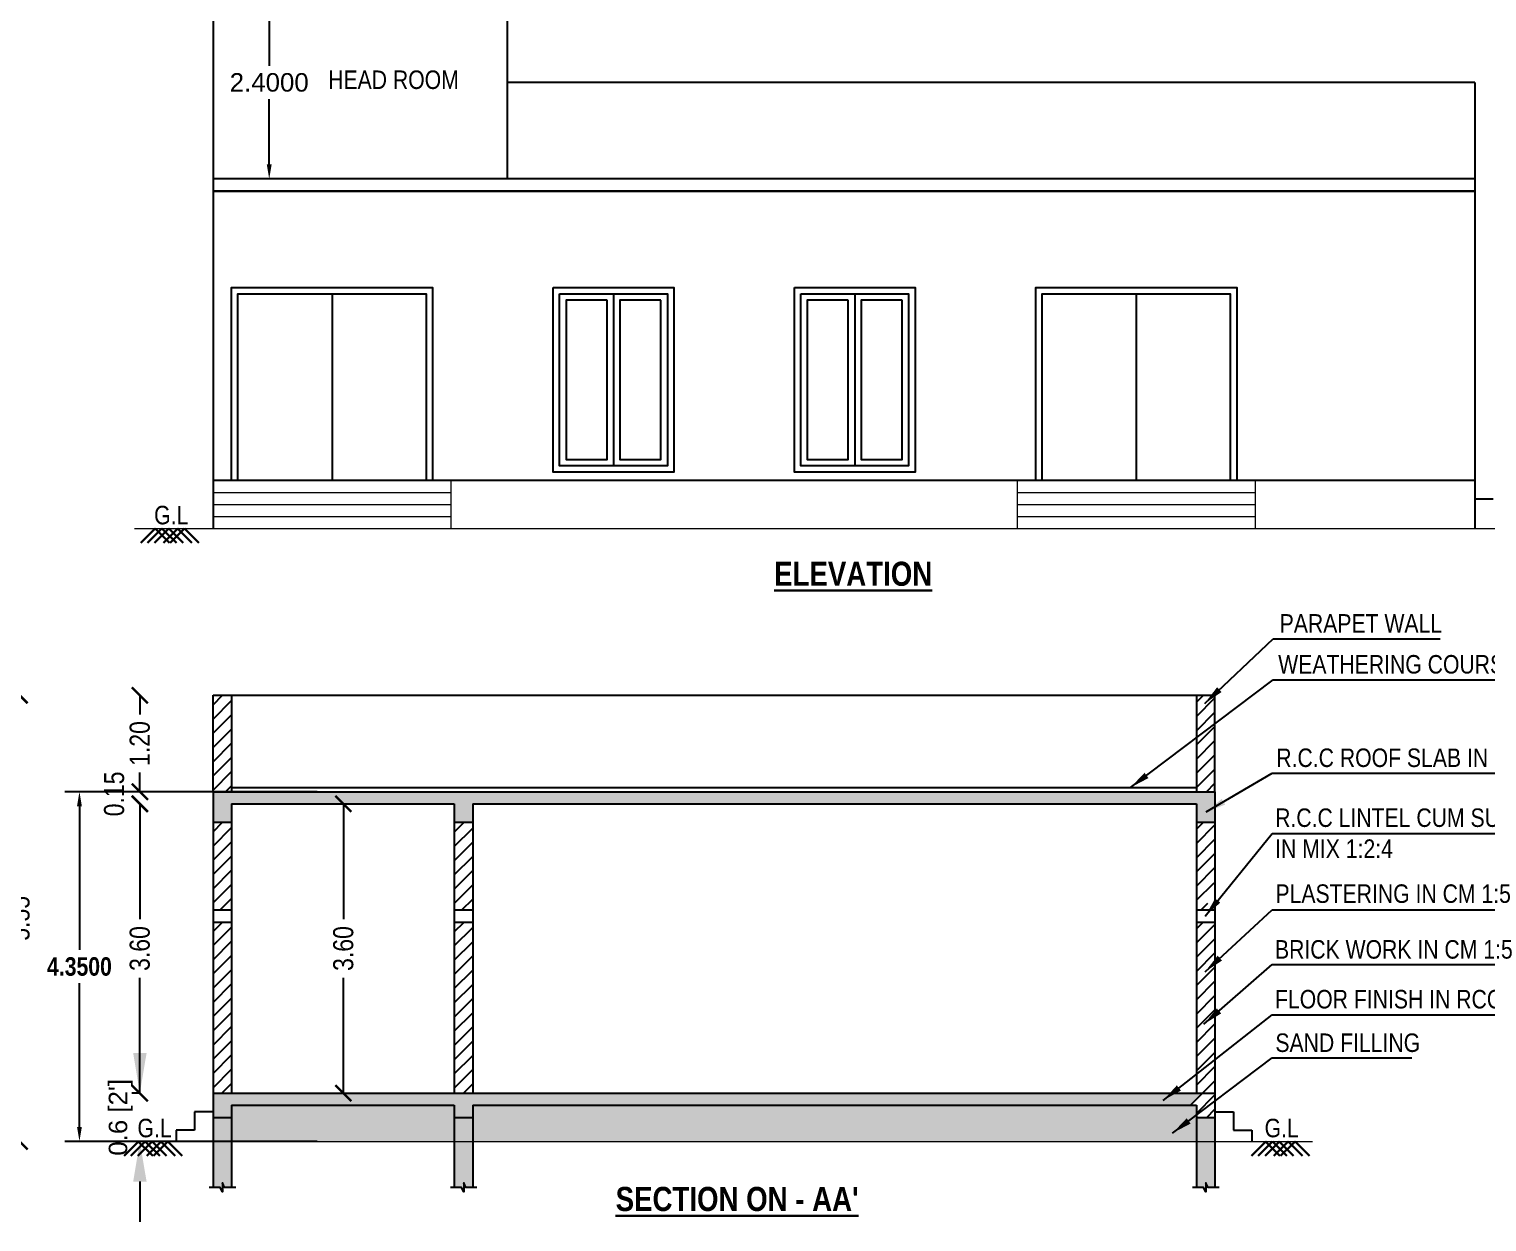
# Model space of a CAD drawing. Header units: metres. Extents: x -488 to 4759, y 38 to 2071.
# Drawn here: x 1196.33 to 1214.45, y 173.08 to 187.91 of the extents above; entities that cross this region are included whole.
import ezdxf

# ---------------------------------------------------------------- set-up
doc = ezdxf.new("R2010")
doc.units = ezdxf.units.M
doc.header["$MEASUREMENT"] = 0
doc.linetypes.add('DOT2', pattern=[0.125, 0, -0.125])
for name, color, linetype in [('0 @ 1', 7, 'Continuous'), ('BLK_2_FLR_0_REGULAR_ROOM_0', 117, 'Continuous'), ('BLK_2_FLR_0_REGULAR_ROOM_0 @ 1', 117, 'Continuous'), ('BLK_2_FLR_1_STAIR_1_FLIGHT_1', 7, 'Continuous'), ('BLK_2_HT_OF_BLDG', 5, 'Continuous'), ('BLK_2_PLINTH_HEIGHT', 7, 'Continuous')]:
    doc.layers.add(name, color=color, linetype=linetype)
doc.styles.add('2', font='swissc.ttf', dxfattribs={"height": 0.23})
doc.styles.add('CODE', font='swissc.ttf', dxfattribs={"height": 0.25})
doc.styles.add('dd', font='romand.shx', dxfattribs={"width": 0.8, "height": 40})
doc.styles.get("Standard").update_dxf_attribs({"font": 'arial.ttf', "height": 0.23})
doc.dimstyles.new('dd', dxfattribs={"dimtxt": 12, "dimasz": 6, "dimexe": 3, "dimexo": 3, "dimgap": 3, "dimtad": 1, "dimdec": 1, "dimrnd": 1.5, "dimzin": 3, "dimdsep": 46, "dimlunit": 4, "dimtxsty": 'dd', "dimcen": -0.09, "dimse1": 1, "dimse2": 1, "dimadec": 1, "dimazin": 1, "dimtfac": 1, "dimtdec": 1, "dimtofl": 0, "dimtmove": 2, "dimatfit": 3, "dimfxl": 0, "dimfrac": 1, "dimtolj": 1, "dimtzin": 0, "dimarcsym": 0})
doc.dimstyles.new('OUTER', dxfattribs={"dimscale": 0, "dimtxt": 0.3, "dimasz": 0.18, "dimexe": 0.18, "dimexo": 0.0625, "dimgap": 0.09, "dimtad": 0, "dimzin": 0, "dimdsep": 46, "dimtxsty": 'CODE', "dimcen": 0.09, "dimse1": 1, "dimse2": 1, "dimclrd": 8, "dimclrt": 1, "dimadec": 0, "dimazin": 0, "dimtfac": 1, "dimtofl": 0, "dimtmove": 0, "dimatfit": 3, "dimfxl": 0, "dimtolj": 1, "dimtzin": 0, "dimarcsym": 0})
doc.dimstyles.new('STANDARD$0', dxfattribs={"dimtxt": 0.23, "dimasz": 3, "dimexe": 3, "dimexo": 1, "dimgap": 1.5, "dimtad": 1, "dimdec": 1, "dimzin": 1, "dimdsep": 46, "dimlunit": 4, "dimtxsty": 'Standard', "dimblk": 'OBLIQUE', "dimcen": 0.09375, "dimdle": 1, "dimclrd": 8, "dimclre": 8, "dimclrt": 7, "dimadec": 1, "dimazin": 0, "dimtfac": 1, "dimtdec": 1, "dimtix": 1, "dimtmove": 2, "dimatfit": 3, "dimldrblk": 'ARCHTICK', "dimfxl": 0, "dimfrac": 2, "dimtolj": 1, "dimtzin": 0, "dimarcsym": 0})
pattern_1 = [(45, (-14584.48098, -2030.13103), (-0.0883883476, 0.0883883476), [])]
pattern_2 = [(50, (-14803.94031, -2067.26964), (0.2151780548, -0.0188256405), [0.0225, -0.2475]), (355, (-14803.94031, -2067.26964), (-0.0416254, 0.22565764), [0.018, -0.198]), (100.4514445, (-14803.92238, -2067.27121), (0.173552654, 0.2068319973), [0.0191220576, -0.2103426336]), (46.1842, (-14803.9403, -2067.20964), (0.320172399, -0.0496557842), [0.03375, -0.37125]), (96.6356355, (-14803.91363, -2067.21378), (0.280398584, 0.29223558), [0.0286831026, -0.315514128]), (351.184164, (-14803.9403, -2067.20964), (0.2803985835, 0.29223558), [0.027, -0.297]), (21, (-14803.91031, -2067.22464), (0.1790721156, -0.1207856672), [0.0225, -0.2475]), (326, (-14803.91031, -2067.22464), (0.0729945996, 0.2175450135), [0.018, -0.198]), (71.4514447, (-14803.89539, -2067.2347), (0.252066713, 0.0967593458), [0.019122057, -0.2103426336]), (37.5, (-14803.94031, -2067.26964), (0.0036479566, 0.09986815615), [0, -0.1956, 0, -0.201, 0, -0.19875]), (7.5, (-14803.94031, -2067.26964), (0.0789208612, 0.1183235136), [0, -0.1146, 0, -0.1911, 0, -0.07575]), (327.5, (-14804.00721, -2067.26964), (0.16014673085, -0.00676646152), [0, -0.075, 0, -0.234, 0, -0.3105]), (317.5, (-14804.03721, -2067.26964), (0.1749558508, 0.0300314947), [0, -0.0975, 0, -0.1554, 0, -0.2205])]

# ---------------------------------------------------------------- blocks, each defined once
blk = doc.blocks.new('_ArchTick')
at = {"const_width": 0.15}
blk.add_lwpolyline([(-0.5, -0.5), (0.5, 0.5)], dxfattribs=at)
blk = doc.blocks.new('*D435')
at = {"color": 0, "lineweight": -2}
for p, q in [((1197.703, 178.277), (1197.703, 176.842)), ((1197.703, 174.677), (1197.703, 176.111))]:
    blk.add_line(p, q, dxfattribs=at)
at = {"layer": 'Defpoints', "color": 0, "lineweight": -2}
for p in [(1197.703, 178.277), (1199.094, 178.277), (1198.864, 174.677)]:
    blk.add_point(p, dxfattribs=at)
at = {"color": 0, "lineweight": -2, "xscale": 0.2, "yscale": 0.2, "zscale": 0.2}
for p, rotation in [((1197.703, 178.277), 90), ((1197.703, 174.677), 270)]:
    blk.add_blockref('_ArchTick', p, dxfattribs=dict(at, rotation=rotation))
at = {"color": 0, "lineweight": -2, "insert": (1197.703, 176.477), "char_height": 0.25, "attachment_point": 5, "rotation": 90, "style": 'CODE'}
blk.add_mtext('\\A1;3.60', dxfattribs=at)
blk = doc.blocks.new('*D12')
at = {"layer": 'BLK_2_PLINTH_HEIGHT', "color": 4, "lineweight": -2, "ltscale": 400}
for p, q in [((1197.703, 175.177), (1197.703, 175.677)), ((1197.703, 173.577), (1197.703, 173.077))]:
    blk.add_line(p, q, dxfattribs=at)
at = {"layer": 'BLK_2_PLINTH_HEIGHT', "color": 0, "linetype": 'DOT2', "lineweight": -2, "ltscale": 400}
for p, q in [((1197.703, 174.677), (1197.523, 174.677)), ((1197.703, 174.077), (1197.523, 174.077))]:
    blk.add_line(p, q, dxfattribs=at)
at = {"layer": 'BLK_2_PLINTH_HEIGHT', "color": 4, "lineweight": -2, "ltscale": 400}
for points in [[(1197.62, 175.177), (1197.787, 175.177), (1197.703, 174.677)], [(1197.62, 173.577), (1197.787, 173.577), (1197.703, 174.077)]]:
    blk.add_solid(points, dxfattribs=at)
at = {"layer": 'Defpoints', "color": 0, "lineweight": -2, "ltscale": 400}
for p in [(1198.997, 174.677), (1197.703, 174.077), (1198.997, 174.077)]:
    blk.add_point(p, dxfattribs=at)
at = {"layer": 'BLK_2_PLINTH_HEIGHT', "color": 1, "lineweight": 0, "ltscale": 400, "insert": (1197.466, 174.377), "char_height": 0.23, "attachment_point": 5, "rotation": 90}
blk.add_mtext("0.6 [2']", dxfattribs=at)
blk = doc.blocks.new('*D458')
at = {"color": 0, "lineweight": -2}
for p, q in [((1197.703, 178.427), (1197.703, 178.627)), ((1197.703, 178.277), (1197.703, 178.077))]:
    blk.add_line(p, q, dxfattribs=at)
at = {"layer": 'Defpoints', "color": 0, "lineweight": -2}
for p in [(1197.703, 178.427), (1199.094, 178.427), (1199.094, 178.277)]:
    blk.add_point(p, dxfattribs=at)
at = {"color": 0, "lineweight": -2, "xscale": 0.2, "yscale": 0.2, "zscale": 0.2}
for p, rotation in [((1197.703, 178.427), 270), ((1197.703, 178.277), 90)]:
    blk.add_blockref('_ArchTick', p, dxfattribs=dict(at, rotation=rotation))
at = {"color": 0, "lineweight": -2, "insert": (1197.384, 178.4), "char_height": 0.25, "attachment_point": 5, "rotation": 90, "style": 'CODE'}
blk.add_mtext('\\A1;0.15', dxfattribs=at)
blk = doc.blocks.new('*D459')
at = {"color": 0, "lineweight": -2}
for p, q in [((1197.703, 179.627), (1197.703, 179.387)), ((1197.703, 178.427), (1197.703, 178.667))]:
    blk.add_line(p, q, dxfattribs=at)
at = {"layer": 'Defpoints', "color": 0, "lineweight": -2}
for p in [(1197.703, 179.627), (1198.864, 179.627), (1198.864, 178.427)]:
    blk.add_point(p, dxfattribs=at)
at = {"color": 0, "lineweight": -2, "xscale": 0.2, "yscale": 0.2, "zscale": 0.2}
for p, rotation in [((1197.703, 179.627), 90), ((1197.703, 178.427), 270)]:
    blk.add_blockref('_ArchTick', p, dxfattribs=dict(at, rotation=rotation))
at = {"color": 0, "lineweight": -2, "insert": (1197.703, 179.027), "char_height": 0.25, "attachment_point": 5, "rotation": 90, "style": 'CODE'}
blk.add_mtext('\\A1;1.20', dxfattribs=at)
blk = doc.blocks.new('*D17')
at = {"layer": 'BLK_2_HT_OF_BLDG', "color": 0, "lineweight": -2}
for p, q in [((1199.909, 178.427), (1196.772, 178.427)), ((1196.952, 178.247), (1196.952, 176.46)), ((1196.952, 174.257), (1196.952, 176.044)), ((1199.909, 174.077), (1196.772, 174.077))]:
    blk.add_line(p, q, dxfattribs=at)
for points in [[(1196.922, 178.247), (1196.982, 178.247), (1196.952, 178.427)], [(1196.922, 174.257), (1196.982, 174.257), (1196.952, 174.077)]]:
    blk.add_solid(points, dxfattribs=at)
at = {"layer": 'Defpoints', "color": 0, "lineweight": -2}
for p in [(1199.972, 178.427), (1196.952, 174.077), (1199.972, 174.077)]:
    blk.add_point(p, dxfattribs=at)
at = {"layer": 'BLK_2_HT_OF_BLDG', "color": 0, "lineweight": 0, "insert": (1196.952, 176.252), "char_height": 0.23, "attachment_point": 5}
blk.add_mtext('\\A1;{\\fSwis721 Cn BT|b1|i0|c0|p34;4.3500}', dxfattribs=at)
blk = doc.blocks.new('*D460')
at = {"color": 0, "lineweight": -2}
for p, q in [((1196.208, 179.627), (1196.208, 177.216)), ((1196.208, 174.077), (1196.208, 176.488))]:
    blk.add_line(p, q, dxfattribs=at)
at = {"layer": 'Defpoints', "color": 0, "lineweight": -2}
for p in [(1199.716, 179.627), (1196.208, 174.077), (1199.716, 174.077)]:
    blk.add_point(p, dxfattribs=at)
at = {"color": 0, "lineweight": -2, "xscale": 0.2, "yscale": 0.2, "zscale": 0.2}
for p, rotation in [((1196.208, 179.627), 90), ((1196.208, 174.077), 270)]:
    blk.add_blockref('_ArchTick', p, dxfattribs=dict(at, rotation=rotation))
at = {"color": 0, "lineweight": -2, "insert": (1196.208, 176.852), "char_height": 0.25, "attachment_point": 5, "rotation": 90, "style": 'CODE'}
blk.add_mtext('\\A1;5.55', dxfattribs=at)
blk = doc.blocks.new('*D18')
at = {"layer": 'BLK_2_FLR_1_STAIR_1_FLIGHT_1', "color": 0, "linetype": 'Continuous', "lineweight": -2}
for p, q in [((1199.287, 188.45), (1199.132, 188.45)), ((1199.312, 188.27), (1199.312, 187.457)), ((1199.312, 186.23), (1199.312, 187.042)), ((1199.287, 186.05), (1199.132, 186.05))]:
    blk.add_line(p, q, dxfattribs=at)
for points in [[(1199.282, 188.27), (1199.342, 188.27), (1199.312, 188.45)], [(1199.282, 186.23), (1199.342, 186.23), (1199.312, 186.05)]]:
    blk.add_solid(points, dxfattribs=at)
at = {"layer": 'Defpoints', "color": 0, "linetype": 'Continuous', "lineweight": -2}
for p in [(1199.349, 188.45), (1199.312, 186.05), (1199.349, 186.05)]:
    blk.add_point(p, dxfattribs=at)
at = {"layer": 'BLK_2_FLR_1_STAIR_1_FLIGHT_1', "color": 0, "linetype": 'Continuous', "insert": (1199.312, 187.25), "char_height": 0.23, "attachment_point": 5}
blk.add_mtext('\\A1;2.4000', dxfattribs=at)
blk = doc.blocks.new('*D461')
at = {"layer": 'BLK_2_FLR_0_REGULAR_ROOM_0', "color": 0, "lineweight": -2}
for p, q in [((1200.234, 178.277), (1200.234, 176.842)), ((1200.234, 174.677), (1200.234, 176.111))]:
    blk.add_line(p, q, dxfattribs=at)
at = {"layer": 'Defpoints', "color": 0, "lineweight": -2}
for p in [(1200.229, 178.277), (1200.229, 174.677), (1200.234, 174.677)]:
    blk.add_point(p, dxfattribs=at)
at = {"layer": 'BLK_2_FLR_0_REGULAR_ROOM_0', "color": 0, "lineweight": -2, "xscale": 0.2, "yscale": 0.2, "zscale": 0.2}
for p, rotation in [((1200.234, 178.277), 90), ((1200.234, 174.677), 270)]:
    blk.add_blockref('_ArchTick', p, dxfattribs=dict(at, rotation=rotation))
at = {"layer": 'BLK_2_FLR_0_REGULAR_ROOM_0', "color": 0, "insert": (1200.234, 176.477), "char_height": 0.25, "attachment_point": 5, "rotation": 90, "style": 'CODE'}
blk.add_mtext('\\A1;3.60', dxfattribs=at)

msp = doc.modelspace()

# ---------------------------------------------------------------- hatches: boundary and pattern name
at = {"lineweight": -2}
h = msp.add_hatch(dxfattribs=at)
h.set_pattern_fill('ANSI31', color=256)
h.set_pattern_definition([(45, (442.50012, -126.53256), (-0.088388348, 0.088388348), [])])
h.paths.add_polyline_path([(1198.84389, 179.62672), (1198.61389, 179.62672), (1198.61389, 178.42672), (1198.84389, 178.42672)])
h.paths.add_polyline_path([(1211.07389, 179.62672), (1210.84387, 179.62672), (1210.84387, 178.42672), (1211.07389, 178.42672)])
h = msp.add_hatch(dxfattribs=at)
h.set_pattern_fill('AR-CONC', color=256, scale=0.03)
h.set_pattern_definition([(50, (-14584.48098, -2030.13103), (0.2151780548, -0.0188256405), [0.0225, -0.2475]), (355, (-14584.48098, -2030.13103), (-0.0416254, 0.22565764), [0.018, -0.198]), (100.4514445, (-14584.46305, -2030.1326), (0.173552654, 0.2068319973), [0.0191220576, -0.2103426336]), (46.1842, (-14584.48098, -2030.07103), (0.320172399, -0.0496557842), [0.03375, -0.37125]), (96.6356355, (-14584.4543, -2030.07516), (0.280398584, 0.29223558), [0.0286831026, -0.315514128]), (351.184164, (-14584.48098, -2030.07103), (0.2803985835, 0.29223558), [0.027, -0.297]), (21, (-14584.45098, -2030.08603), (0.1790721156, -0.1207856672), [0.0225, -0.2475]), (326, (-14584.45098, -2030.08603), (0.0729945996, 0.2175450135), [0.018, -0.198]), (71.4514447, (-14584.43606, -2030.0961), (0.252066713, 0.0967593458), [0.019122057, -0.2103426336]), (37.5, (-14584.48098, -2030.131025), (0.0036479566, 0.09986815615), [0, -0.1956, 0, -0.201, 0, -0.19875]), (7.5, (-14584.48098, -2030.13103), (0.0789208612, 0.1183235136), [0, -0.1146, 0, -0.1911, 0, -0.07575]), (327.5, (-14584.54788, -2030.131025), (0.16014673085, -0.00676646152), [0, -0.075, 0, -0.234, 0, -0.3105]), (317.5, (-14584.57788, -2030.13103), (0.1749558508, 0.0300314947), [0, -0.0975, 0, -0.1554, 0, -0.2205])])
h.paths.add_polyline_path([(1211.07389, 178.42672), (1198.61389, 178.42672), (1198.61389, 178.27672), (1198.61389, 178.04672), (1198.84389, 178.04672), (1198.84389, 178.27672), (1201.61389, 178.27672), (1201.61389, 178.04672), (1201.84389, 178.04672), (1201.84389, 178.27672), (1210.84389, 178.27672), (1210.84389, 178.04672), (1211.07389, 178.04672), (1211.07389, 178.27672)])
h.paths.add_polyline_path([(1210.90148, 174.67672), (1201.61389, 174.67672), (1198.61389, 174.67672), (1198.61389, 174.44672), (1198.61389, 174.37672), (1198.84389, 174.37672), (1198.84389, 174.52672), (1201.61389, 174.52672), (1201.61389, 174.37672), (1201.84389, 174.37672), (1201.84389, 174.52672), (1210.75577, 174.52672)])
h = msp.add_hatch(dxfattribs=at)
h.set_pattern_fill('ANSI31', color=256)
h.set_pattern_definition(pattern_1)
h.paths.add_polyline_path([(1198.84389, 176.80672), (1198.61389, 176.80672), (1198.61389, 174.67672), (1198.84389, 174.67672)])
h.paths.add_polyline_path([(1198.84389, 178.04672), (1198.61389, 178.04672), (1198.61389, 176.95672), (1198.84389, 176.95672)])
h.paths.add_polyline_path([(1201.84389, 178.04672), (1201.61389, 178.04672), (1201.61389, 176.95672), (1201.84389, 176.95672)])
h.paths.add_polyline_path([(1201.84389, 176.80672), (1201.61389, 176.80672), (1201.61389, 174.67672), (1201.84389, 174.67672)])
h.paths.add_polyline_path([(1211.07389, 178.04672), (1210.84389, 178.04672), (1210.84389, 176.95672), (1210.9602, 176.95672), (1211.07389, 177.33018)])
h.paths.add_polyline_path([(1211.07389, 176.80672), (1210.84389, 176.80672), (1210.84389, 175.08055), (1211.07389, 175.44942)])
h.paths.add_polyline_path([(1211.07389, 175.44942), (1210.84389, 175.08055), (1210.84389, 174.67672), (1210.90148, 174.67672), (1211.07389, 174.8542)])
h.paths.add_polyline_path([(1211.07389, 174.8542), (1210.90148, 174.67672), (1211.07389, 174.67672)], flags=17)
h = msp.add_hatch(dxfattribs=at)
h.set_pattern_fill('ANSI31', color=256)
h.set_pattern_definition(pattern_1)
h.paths.add_polyline_path([(1211.07389, 174.67672), (1210.90148, 174.67672), (1210.75577, 174.52672), (1210.84389, 174.52672), (1210.84389, 174.37672), (1211.07389, 174.37672)])
h = msp.add_hatch(dxfattribs=at)
h.set_pattern_fill('AR-SAND', color=256, scale=0.004)
h.set_pattern_definition([(37.5, (1179.42308, 84.58656), (-0.00640013, 0.1957653), [0, -0.154432, 0, -0.17272, 0, -0.1651]), (7.5, (1179.42308, 84.58656), (0.1798093, 0.28673004), [0, -0.083312, 0, -0.139192, 0, -0.05334]), (327.5, (1179.29812, 84.58656), (0.31639695, 0.00057487), [0, -0.0508, 0, -0.18288, 0, -0.23876]), (317.5, (1179.29812, 84.58656), (0.3054226, 0.0891717), [0, -0.0254, 0, -0.119888, 0, -0.13716])])
h.paths.add_polyline_path([(1201.61389, 174.07672), (1201.61389, 174.52672), (1198.84249, 174.52672), (1198.84249, 174.07672)])
h.paths.add_polyline_path([(1201.84389, 174.52672), (1201.84389, 174.07672), (1210.84389, 174.07672), (1210.84389, 174.52672)])
h = msp.add_hatch(dxfattribs=at)
h.set_pattern_fill('AR-CONC', color=256, scale=0.03)
h.set_pattern_definition(pattern_2)
h.paths.add_polyline_path([(1198.84389, 174.37672), (1198.61389, 174.37672), (1198.61389, 174.07672), (1198.84389, 174.07672)])
h.paths.add_polyline_path([(1201.84389, 174.37672), (1201.61389, 174.37672), (1201.61389, 174.07672), (1201.84389, 174.07672)])
h.paths.add_polyline_path([(1211.07389, 174.37672), (1210.84389, 174.37672), (1210.84389, 174.07672), (1211.07389, 174.07672)])
h = msp.add_hatch(dxfattribs=at)
h.set_pattern_fill('AR-CONC', color=256, scale=0.03)
h.set_pattern_definition(pattern_2)
h.paths.add_polyline_path([(1198.84389, 174.07672), (1198.61389, 174.07672), (1198.61389, 173.50441), (1198.73046, 173.50441), (1198.73046, 173.5606), (1198.75794, 173.50441), (1198.84389, 173.50441)])
h.paths.add_polyline_path([(1201.84389, 174.07672), (1201.61389, 174.07672), (1201.61389, 173.50441), (1201.73046, 173.50441), (1201.73046, 173.5606), (1201.75794, 173.50441), (1201.84389, 173.50441)])
h.paths.add_polyline_path([(1211.07389, 174.07672), (1210.84389, 174.07672), (1210.84389, 173.50441), (1210.96046, 173.50441), (1210.96046, 173.5606), (1210.98794, 173.50441), (1211.07389, 173.50441)])

# ---------------------------------------------------------------- linework, layer by layer
for p, q in [((1198.6138, 188.44956), (1198.6138, 185.89956)), ((1214.3038, 187.24956), (1214.3038, 185.89956)), ((1198.6138, 186.05139), (1198.6138, 181.70139)), ((1214.3038, 186.05139), (1214.3038, 181.70139)), ((1198.6138, 185.89956), (1214.3038, 185.89956)), ((1200.0931, 184.62139), (1200.0931, 182.30139)), ((1203.5938, 184.62139), (1203.5938, 182.48139)), ((1206.5938, 184.62139), (1206.5938, 182.48139)), ((1210.0938, 184.62139), (1210.0938, 182.30139)), ((1198.84389, 179.62672), (1198.84389, 178.42672)), ((1210.84387, 179.62672), (1210.84387, 178.42672)), ((1198.61389, 178.27672), (1198.61389, 173.50441)), ((1198.61389, 178.27672), (1198.61389, 173.50441)), ((1198.84389, 178.27672), (1198.84389, 174.67672)), ((1201.61389, 178.27672), (1201.61389, 174.67672)), ((1201.84389, 178.27672), (1201.84389, 174.67672)), ((1210.84389, 178.27672), (1210.84389, 174.67672)), ((1211.07389, 178.27672), (1211.07389, 173.50441)), ((1198.84389, 174.52672), (1198.84389, 173.50441)), ((1201.61389, 174.52672), (1201.61389, 173.50441)), ((1201.84389, 174.52672), (1201.84389, 173.50441)), ((1210.84389, 174.52672), (1210.84389, 173.50441))]:
    msp.add_line(p, q)
for p, q in [((1202.27389, 186.04956), (1202.27389, 188.44956)), ((1214.3038, 187.24956), (1202.27389, 187.24956)), ((1214.3038, 186.05139), (1198.6138, 186.05139)), ((1214.3038, 186.04956), (1198.6138, 186.04956)), ((1214.3038, 185.89956), (1198.6138, 185.89956)), ((1198.6138, 182.30139), (1214.3038, 182.30139)), ((1214.3038, 182.30139), (1214.3038, 182.07139)), ((1214.3038, 182.07139), (1214.5338, 182.07139)), ((1198.61389, 179.62672), (1211.07389, 179.62672)), ((1198.61389, 178.42672), (1198.61389, 179.62672)), ((1211.07389, 178.42672), (1211.07389, 179.62672)), ((1198.61389, 178.42672), (1211.07389, 178.42672)), ((1198.61389, 178.42672), (1198.61389, 178.27672)), ((1198.84389, 178.47953), (1210.84387, 178.47953)), ((1211.07389, 178.42672), (1211.07389, 178.27672)), ((1198.84389, 178.27672), (1201.61389, 178.27672)), ((1201.84389, 178.27672), (1210.84389, 178.27672)), ((1198.61389, 178.04672), (1198.84389, 178.04672)), ((1201.61389, 178.04672), (1201.84389, 178.04672)), ((1210.84389, 178.04672), (1211.07389, 178.04672)), ((1198.61389, 176.95672), (1198.84389, 176.95672)), ((1201.61389, 176.95672), (1201.84389, 176.95672)), ((1210.84389, 176.95672), (1211.07389, 176.95672)), ((1198.61389, 176.80672), (1198.84389, 176.80672)), ((1201.61389, 176.80672), (1201.84389, 176.80672)), ((1210.84389, 176.80672), (1211.07389, 176.80672)), ((1198.61389, 174.67672), (1201.61389, 174.67672)), ((1198.61389, 174.67672), (1198.61389, 174.44672)), ((1201.61389, 174.67672), (1211.07389, 174.67672)), ((1198.61389, 174.44672), (1198.38389, 174.44672)), ((1198.38389, 174.44672), (1198.38389, 174.21672)), ((1198.84389, 174.52672), (1201.61389, 174.52672)), ((1201.84389, 174.52672), (1210.84529, 174.52672)), ((1211.07389, 174.44672), (1211.30389, 174.44672)), ((1211.30389, 174.44672), (1211.30389, 174.21672)), ((1198.38389, 174.21672), (1198.15389, 174.21672)), ((1198.15389, 174.21672), (1198.15389, 174.07672)), ((1198.61389, 174.37672), (1198.84389, 174.37672)), ((1201.61389, 174.37672), (1201.84389, 174.37672)), ((1210.84389, 174.37672), (1211.07389, 174.37672)), ((1211.30389, 174.21672), (1211.53389, 174.21672)), ((1211.53389, 174.21672), (1211.53389, 174.07672))]:
    msp.add_line(p, q, dxfattribs=at)
at = {"lineweight": 13}
for p, q in [((1198.6138, 182.30139), (1201.5724, 182.30139)), ((1201.5724, 182.30139), (1201.5724, 181.70139)), ((1208.6152, 182.30139), (1211.5738, 182.30139)), ((1208.6152, 182.30139), (1208.6152, 181.70139)), ((1211.5738, 182.30139), (1211.5738, 181.70139)), ((1198.6138, 182.15139), (1201.5724, 182.15139)), ((1208.6152, 182.15139), (1211.5738, 182.15139)), ((1198.6138, 182.00139), (1201.5724, 182.00139)), ((1198.6138, 181.85139), (1201.5724, 181.85139)), ((1208.6152, 182.00139), (1211.5738, 182.00139)), ((1208.6152, 181.85139), (1211.5738, 181.85139))]:
    msp.add_line(p, q, dxfattribs=at)
at = {"lineweight": 9}
for p, q in [((1197.63728, 181.70139), (1215.69716, 181.70139)), ((1197.53975, 174.07672), (1212.28724, 174.07672))]:
    msp.add_line(p, q, dxfattribs=at)
at = {"lineweight": 30, "ltscale": 0.8}
for p, q in [((1197.89525, 181.70139, 0.16795), (1197.71618, 181.52155, 0.16795)), ((1197.97857, 181.70139, 0.16795), (1197.79949, 181.52155, 0.16795)), ((1198.06535, 181.70139, 0.16795), (1197.88628, 181.52155, 0.16795)), ((1197.89178, 181.70139, 0.16795), (1198.07086, 181.52155, 0.16795)), ((1197.97857, 181.70139, 0.16795), (1198.15764, 181.52155, 0.16795)), ((1198.17549, 181.70139, 0.16795), (1197.99642, 181.52155, 0.16795)), ((1198.06188, 181.70139, 0.16795), (1198.24096, 181.52155, 0.16795)), ((1198.2588, 181.70139, 0.16795), (1198.07973, 181.52155, 0.16795)), ((1198.17202, 181.70139, 0.16795), (1198.35109, 181.52155, 0.16795)), ((1198.2588, 181.70139, 0.16795), (1198.43788, 181.52155, 0.16795)), ((1197.6878, 174.07672, 0.16795), (1197.50872, 173.89688, 0.16795)), ((1197.77111, 174.07672, 0.16795), (1197.59204, 173.89688, 0.16795)), ((1197.8579, 174.07672, 0.16795), (1197.67882, 173.89688, 0.16795)), ((1197.68433, 174.07672, 0.16795), (1197.8634, 173.89688, 0.16795)), ((1197.77111, 174.07672, 0.16795), (1197.95019, 173.89688, 0.16795)), ((1197.96803, 174.07672, 0.16795), (1197.78896, 173.89688, 0.16795)), ((1197.85443, 174.07672, 0.16795), (1198.0335, 173.89688, 0.16795)), ((1198.05135, 174.07672, 0.16795), (1197.87227, 173.89688, 0.16795)), ((1197.96456, 174.07672, 0.16795), (1198.14364, 173.89688, 0.16795)), ((1198.05135, 174.07672, 0.16795), (1198.23042, 173.89688, 0.16795)), ((1211.70539, 174.07672, 0.16795), (1211.52632, 173.89688, 0.16795)), ((1211.78871, 174.07672, 0.16795), (1211.60963, 173.89688, 0.16795)), ((1211.87549, 174.07672, 0.16795), (1211.69642, 173.89688, 0.16795)), ((1211.70192, 174.07672, 0.16795), (1211.881, 173.89688, 0.16795)), ((1211.78871, 174.07672, 0.16795), (1211.96778, 173.89688, 0.16795)), ((1211.98563, 174.07672, 0.16795), (1211.80655, 173.89688, 0.16795)), ((1211.87202, 174.07672, 0.16795), (1212.0511, 173.89688, 0.16795)), ((1212.06894, 174.07672, 0.16795), (1211.88987, 173.89688, 0.16795)), ((1211.98216, 174.07672, 0.16795), (1212.16123, 173.89688, 0.16795)), ((1212.06894, 174.07672, 0.16795), (1212.24802, 173.89688, 0.16795))]:
    msp.add_line(p, q, dxfattribs=at)
for points in [[(1198.8424, 182.30139), (1198.8424, 184.70139), (1201.3438, 184.70139), (1201.3438, 182.30139)], [(1198.9224, 182.30139), (1198.9224, 184.62139), (1201.2638, 184.62139), (1201.2638, 182.30139)], [(1208.8438, 182.30139), (1208.8438, 184.70139), (1211.3438, 184.70139), (1211.3438, 182.30139)], [(1208.9238, 182.30139), (1208.9238, 184.62139), (1211.2638, 184.62139), (1211.2638, 182.30139)]]:
    msp.add_lwpolyline(points)
for points in [[(1202.8438, 184.70139), (1204.3438, 184.70139), (1204.3438, 182.40139), (1202.8438, 182.40139)], [(1202.9238, 184.62139), (1204.2638, 184.62139), (1204.2638, 182.48139), (1202.9238, 182.48139)], [(1205.8438, 184.70139), (1207.3438, 184.70139), (1207.3438, 182.40139), (1205.8438, 182.40139)], [(1205.9238, 184.62139), (1207.2638, 184.62139), (1207.2638, 182.48139), (1205.9238, 182.48139)], [(1203.5138, 184.54139), (1203.0038, 184.54139), (1203.0038, 182.56139), (1203.5138, 182.56139)], [(1204.1838, 184.54139), (1203.6738, 184.54139), (1203.6738, 182.56139), (1204.1838, 182.56139)], [(1206.5138, 184.54139), (1206.0038, 184.54139), (1206.0038, 182.56139), (1206.5138, 182.56139)], [(1207.1838, 184.54139), (1206.6738, 184.54139), (1206.6738, 182.56139), (1207.1838, 182.56139)]]:
    msp.add_lwpolyline(points, close=True)
at = {"lineweight": -2}
for points in [[(1198.89603, 173.50441), (1198.75794, 173.50441), (1198.73046, 173.5606), (1198.73046, 173.44822), (1198.70177, 173.50441), (1198.56489, 173.50441)], [(1201.89603, 173.50441), (1201.75794, 173.50441), (1201.73046, 173.5606), (1201.73046, 173.44822), (1201.70177, 173.50441), (1201.56489, 173.50441)], [(1211.12603, 173.50441), (1210.98794, 173.50441), (1210.96046, 173.5606), (1210.96046, 173.44822), (1210.93177, 173.50441), (1210.79489, 173.50441)]]:
    msp.add_lwpolyline(points, dxfattribs=at)

# ---------------------------------------------------------------- texts
at = {"lineweight": -2, "style": '2'}
for s, p in [('PARAPET WALL', (1211.87823, 180.40635)), ('WEATHERING COURSE', (1211.86022, 179.89737)), ('R.C.C ROOF SLAB IN MIX 1:2:4', (1211.83631, 178.73497)), ('R.C.C LINTEL CUM SUNSHADE', (1211.82201, 177.98938)), ('IN MIX 1:2:4', (1211.82201, 177.60426)), ('PLASTERING IN CM 1:5', (1211.8261, 177.04458)), ('BRICK WORK IN CM 1:5', (1211.82001, 176.35125)), ('FLOOR FINISH IN RCC 1:4:8', (1211.82001, 175.73174)), ('SAND FILLING', (1211.82523, 175.19019))]:
    msp.add_text(s, height=0.23, dxfattribs=at).set_placement(p)
at = {"lineweight": 30, "ltscale": 0.25, "insert": (1200.04525, 187.39927), "char_height": 0.23, "width": 1.5854181, "attachment_point": 1, "style": '2'}
msp.add_mtext('{\\C7;HEAD ROOM}', dxfattribs=at)
at = {"lineweight": -2, "char_height": 0.23, "width": 0.3980792, "attachment_point": 1, "style": '2'}
for insert in [(1197.8804, 181.98364, 0.16795), (1197.67295, 174.35897, 0.16795), (1211.69054, 174.35897, 0.16795)]:
    msp.add_mtext('G.L', dxfattribs=dict(at, insert=insert))
at = {"lineweight": 30, "char_height": 0.3, "attachment_point": 1, "style": '2'}
for s, insert, width in [('{\\fSwis721 Cn BT|b1|i0|c0|p34;\\LELEVATION}', (1205.59107, 181.28874), 2.0705455), ("{\\fSwis721 Cn BT|b1|i0|c0|p34;\\LSECTION ON - AA'}", (1203.6205, 173.51148), 3.0005665)]:
    msp.add_mtext(s, dxfattribs=dict(at, insert=insert, width=width))

# ---------------------------------------------------------------- dimensions: what is measured, and where the dimension line sits
at = {"layer": '0 @ 1', "lineweight": -2}
for base, p1, p2, override, picture, middle in [((1196.20834, 174.07672), (1199.71638, 179.62672), (1199.71638, 174.07672), {"dimscale": 1, "dimtxt": 0.25, "dimasz": 0.2, "dimblk": 'ArchTick', "dimclrd": 0, "dimclrt": 0, "dimtix": 0, "dimtofl": 0, "dimtmove": 0, "dimatfit": 3, "dimfxl": 10}, '*D460', (1196.20834, 176.85172)), ((1197.70342, 179.62672), (1198.86402, 178.42672), (1198.86402, 179.62672), {"dimscale": 1, "dimtxt": 0.25, "dimasz": 0.2, "dimblk": 'ArchTick', "dimclrd": 0, "dimclrt": 0, "dimtix": 0, "dimtofl": 0, "dimtmove": 0, "dimatfit": 3, "dimfxl": 10}, '*D459', (1197.70342, 179.02672)), ((1197.70342, 178.27672), (1198.86402, 174.67672), (1199.09402, 178.27672), {"dimscale": 1, "dimtxt": 0.25, "dimasz": 0.2, "dimblk": 'ArchTick', "dimclrd": 0, "dimclrt": 0, "dimtix": 0, "dimtofl": 0, "dimtmove": 1, "dimatfit": 3, "dimfxl": 25.4}, '*D435', (1197.70342, 176.47672))]:
    dim = msp.add_linear_dim(base=base, p1=p1, p2=p2, angle=90, dimstyle='OUTER', override=override, dxfattribs=at)
    dim.commit()
    dim.dimension.update_dxf_attribs({"geometry": picture, "text_midpoint": middle})
dim = msp.add_linear_dim(base=(1197.70342, 178.42672), p1=(1199.09402, 178.27672), p2=(1199.09402, 178.42672), angle=90, dimstyle='OUTER', override={"dimscale": 1, "dimtxt": 0.25, "dimasz": 0.2, "dimblk": 'ArchTick', "dimclrd": 0, "dimclrt": 0, "dimtix": 0, "dimtofl": 0, "dimtmove": 1, "dimatfit": 3, "dimfxl": 25.4}, dxfattribs=at)
dim.commit()
dim.dimension.update_dxf_attribs({"geometry": '*D458', "text_midpoint": (1197.38357, 178.39993), "dimtype": 128})
at = {"layer": 'BLK_2_FLR_0_REGULAR_ROOM_0 @ 1', "color": 4}
dim = msp.add_linear_dim(base=(1200.23353, 174.67672), p1=(1200.22889, 178.27672), p2=(1200.22889, 174.67672), angle=90, dimstyle='OUTER', override={"dimscale": 1, "dimtxt": 0.25, "dimasz": 0.2, "dimblk": 'ArchTick', "dimclrd": 0, "dimclrt": 0, "dimtix": 0, "dimtofl": 0, "dimtmove": 0, "dimatfit": 3, "dimfxl": 0}, dxfattribs=at)
dim.commit()
dim.dimension.update_dxf_attribs({"geometry": '*D461', "text_midpoint": (1200.23353, 176.47672)})
at = {"layer": 'BLK_2_FLR_1_STAIR_1_FLIGHT_1', "color": 1, "linetype": 'Continuous'}
dim = msp.add_linear_dim(base=(1199.31193, 186.04956), p1=(1199.34905, 188.44956), p2=(1199.34905, 186.04956), angle=90, dimstyle='STANDARD$0', override={"dimtxt": 1, "dimasz": 0.18, "dimexe": 0.18, "dimexo": 0.0625, "dimgap": 0.09, "dimtad": 0, "dimtih": 1, "dimtoh": 1, "dimdec": 4, "dimzin": 0, "dimlunit": 2, "dimpost": '', "dimcen": 0.09, "dimdle": 0, "dimclrd": 0, "dimclre": 0, "dimclrt": 0, "dimadec": 0, "dimtdec": 4, "dimtix": 0, "dimtofl": 0, "dimtmove": 0, "dimfrac": 0}, dxfattribs=at)
dim.commit()
dim.dimension.update_dxf_attribs({"geometry": '*D18', "text_midpoint": (1199.31193, 187.24956)})
at = {"layer": 'BLK_2_HT_OF_BLDG', "lineweight": 0}
dim = msp.add_linear_dim(base=(1196.95238, 174.07672), p1=(1199.97168, 178.42672), p2=(1199.97168, 174.07672), angle=90, text='{\\fSwis721 Cn BT|b1|i0|c0|p34;<>}', dimstyle='STANDARD$0', override={"dimtxt": 1, "dimasz": 0.18, "dimexe": 0.18, "dimexo": 0.0625, "dimgap": 0.09, "dimtad": 0, "dimtih": 1, "dimtoh": 1, "dimdec": 4, "dimzin": 0, "dimlunit": 2, "dimpost": '', "dimcen": 0.09, "dimdle": 0, "dimclrd": 0, "dimclre": 0, "dimclrt": 0, "dimadec": 0, "dimtdec": 4, "dimtix": 0, "dimtofl": 0, "dimtmove": 0, "dimfrac": 0}, dxfattribs=at)
dim.commit()
dim.dimension.update_dxf_attribs({"geometry": '*D17', "text_midpoint": (1196.95238, 176.25172)})
at = {"layer": 'BLK_2_PLINTH_HEIGHT', "lineweight": 0, "ltscale": 400}
dim = msp.add_linear_dim(base=(1197.70342, 174.07672), p1=(1198.99729, 174.67672), p2=(1198.99729, 174.07672), angle=90, dimstyle='STANDARD$0', override={"dimasz": 0.5, "dimexe": 0.18, "dimexo": 0.0625, "dimgap": 0.09, "dimdec": 2, "dimzin": 11, "dimlunit": 2, "dimpost": '', "dimcen": 2.5, "dimdle": 3, "dimclrd": 4, "dimclre": 0, "dimclrt": 1, "dimadec": 0, "dimtfac": 0.5, "dimtdec": 2, "dimtix": 0, "dimtofl": 0, "dimtmove": 0, "dimfxl": 0, "dimfxlon": 1, "dimfrac": 0, "dimtolj": 0, "dimtzin": 8, "dimarcsym": 1}, dxfattribs=at)
dim.commit()
dim.dimension.update_dxf_attribs({"geometry": '*D12', "text_midpoint": (1197.70342, 174.37672), "dimtype": 160})

# ---------------------------------------------------------------- leaders
at = {"lineweight": 30}
for points, override in [([(1210.94629, 179.52576), (1211.79895, 180.32999), (1213.87397, 180.32999)], {"dimasz": 0.25, "dimgap": 3, "dimtad": 0, "dimclrd": 256}), ([(1210.02264, 178.47953), (1211.79895, 179.81924), (1214.70137, 179.81924)], {"dimasz": 0.25, "dimtad": 0, "dimclrd": 256}), ([(1210.96351, 178.17526), (1211.78318, 178.65912), (1215.54415, 178.65912)], {"dimasz": 0.25, "dimtad": 0, "dimclrd": 256}), ([(1210.95079, 176.87885), (1211.78318, 177.90903), (1215.52162, 177.90903)], {"dimasz": 0.25, "dimtad": 0, "dimclrd": 256}), ([(1210.95008, 176.18753), (1211.78318, 176.9563), (1214.69576, 176.9563)], {"dimasz": 0.25, "dimtad": 0, "dimclrd": 256}), ([(1210.93617, 175.53586), (1211.78318, 176.2787), (1214.76902, 176.2787)], {"dimasz": 0.25, "dimtad": 0, "dimclrd": 256}), ([(1210.42857, 174.58753), (1211.78318, 175.65259), (1215.1079, 175.65259)], {"dimasz": 0.25, "dimtad": 0, "dimclrd": 256}), ([(1210.54678, 174.18142), (1211.78318, 175.11593), (1213.52028, 175.11593)], {"dimasz": 0.25, "dimtad": 0, "dimclrd": 256})]:
    msp.add_leader(points, dimstyle='dd', override=override, dxfattribs=at)

doc.saveas('drawing.dxf')
